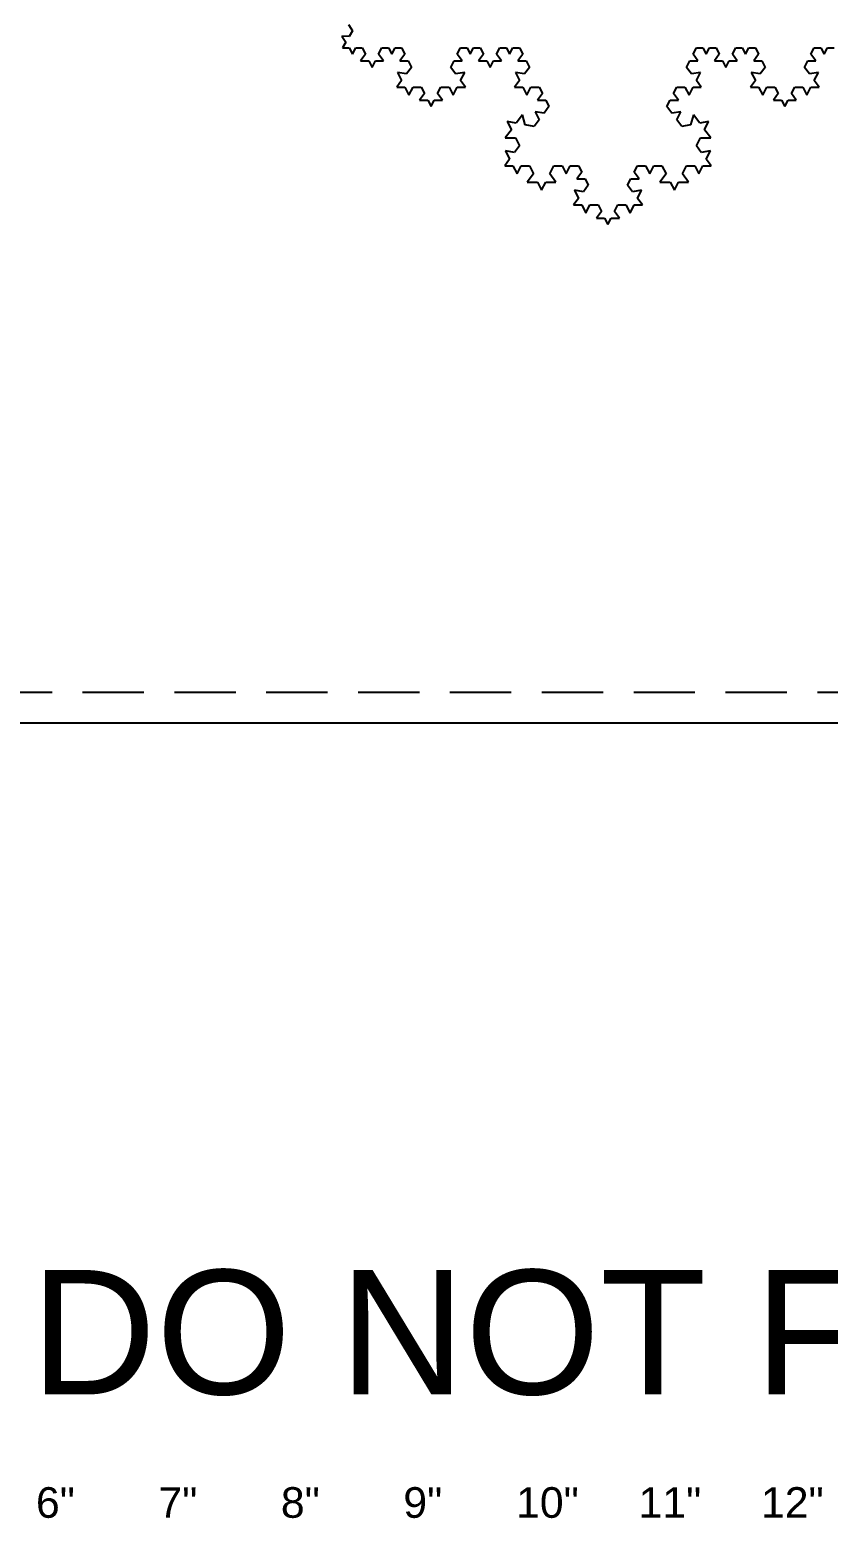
# Model space of a CAD drawing. Header units: inches. Extents: x 15 to 91, y 8 to 301.
# Drawn here: x 42.96 to 49.48, y 233.04 to 245.2 of the extents above; entities that cross this region are included whole.
import ezdxf

# ---------------------------------------------------------------- set-up
doc = ezdxf.new("R2010")
doc.units = ezdxf.units.IN
doc.header["$MEASUREMENT"] = 0
doc.linetypes.add('DASHED', pattern=[0.75, 0.5, -0.25])
doc.layers.get('Defpoints').update_dxf_attribs({"true_color": 0x000000})
doc.layers.add('2 - Engrave - Shallow (VECTOR)', color=1, linetype='Continuous', true_color=0xff0000)

msp = doc.modelspace()

# ---------------------------------------------------------------- linework, layer by layer
at = {"layer": '2 - Engrave - Shallow (VECTOR)'}
for p, q in [((45.56, 245.241), (45.593, 245.191)), ((45.567, 245.145), (45.507, 245.148)), ((45.507, 245.148), (45.54, 245.098)), ((45.54, 245.098), (45.513, 245.052)), ((45.593, 245.191), (45.567, 245.145)), ((45.513, 245.052), (45.567, 245.052)), ((45.567, 245.052), (45.593, 244.999)), ((45.593, 244.999), (45.62, 245.052)), ((45.62, 245.052), (45.674, 245.052)), ((45.7, 244.999), (45.66, 244.945)), ((45.674, 245.052), (45.7, 244.999)), ((45.807, 244.999), (45.834, 245.052)), ((45.848, 244.945), (45.807, 244.999)), ((45.834, 245.052), (45.888, 245.052)), ((45.888, 245.052), (45.914, 244.999)), ((45.914, 244.999), (45.941, 245.052)), ((45.941, 245.052), (45.995, 245.052)), ((46.021, 244.999), (45.981, 244.945)), ((45.995, 245.052), (46.021, 244.999)), ((46.449, 244.999), (46.476, 245.052)), ((46.49, 244.945), (46.449, 244.999)), ((46.476, 245.052), (46.53, 245.052)), ((46.53, 245.052), (46.556, 244.999)), ((46.556, 244.999), (46.583, 245.052)), ((46.583, 245.052), (46.637, 245.052)), ((46.663, 244.999), (46.623, 244.945)), ((46.637, 245.052), (46.663, 244.999)), ((46.77, 244.999), (46.797, 245.052)), ((46.81, 244.945), (46.77, 244.999)), ((46.797, 245.052), (46.851, 245.052)), ((46.851, 245.052), (46.877, 244.999)), ((46.877, 244.999), (46.904, 245.052)), ((46.904, 245.052), (46.958, 245.052)), ((46.984, 244.999), (46.944, 244.945)), ((46.958, 245.052), (46.984, 244.999)), ((48.375, 244.999), (48.402, 245.052)), ((48.415, 244.945), (48.375, 244.999)), ((48.402, 245.052), (48.456, 245.052)), ((48.456, 245.052), (48.482, 244.999)), ((48.482, 244.999), (48.509, 245.052)), ((48.509, 245.052), (48.563, 245.052)), ((48.589, 244.999), (48.549, 244.945)), ((48.563, 245.052), (48.589, 244.999)), ((48.696, 244.999), (48.723, 245.052)), ((48.736, 244.945), (48.696, 244.999)), ((48.723, 245.052), (48.777, 245.052)), ((48.777, 245.052), (48.803, 244.999)), ((48.803, 244.999), (48.83, 245.052)), ((48.83, 245.052), (48.884, 245.052)), ((48.91, 244.999), (48.87, 244.945)), ((48.884, 245.052), (48.91, 244.999)), ((49.338, 244.999), (49.365, 245.052)), ((49.378, 244.945), (49.338, 244.999)), ((49.365, 245.052), (49.419, 245.052)), ((49.419, 245.052), (49.445, 244.999)), ((49.445, 244.999), (49.472, 245.052)), ((49.472, 245.052), (49.526, 245.052)), ((45.66, 244.945), (45.727, 244.945)), ((45.727, 244.945), (45.754, 244.892)), ((45.754, 244.892), (45.781, 244.945)), ((45.781, 244.945), (45.848, 244.945)), ((46.035, 244.838), (45.961, 244.851)), ((45.961, 244.851), (45.995, 244.785)), ((45.981, 244.945), (46.048, 244.945)), ((46.075, 244.892), (46.035, 244.838)), ((46.048, 244.945), (46.075, 244.892)), ((46.396, 244.892), (46.423, 244.945)), ((46.436, 244.838), (46.396, 244.892)), ((46.423, 244.945), (46.49, 244.945)), ((46.51, 244.851), (46.436, 244.838)), ((46.476, 244.785), (46.51, 244.851)), ((46.623, 244.945), (46.69, 244.945)), ((46.69, 244.945), (46.717, 244.892)), ((46.717, 244.892), (46.744, 244.945)), ((46.744, 244.945), (46.81, 244.945)), ((46.998, 244.838), (46.924, 244.851)), ((46.924, 244.851), (46.958, 244.785)), ((46.944, 244.945), (47.011, 244.945)), ((47.038, 244.892), (46.998, 244.838)), ((47.011, 244.945), (47.038, 244.892)), ((48.322, 244.892), (48.349, 244.945)), ((48.362, 244.838), (48.322, 244.892)), ((48.349, 244.945), (48.415, 244.945)), ((48.435, 244.851), (48.362, 244.838)), ((48.402, 244.785), (48.435, 244.851)), ((48.549, 244.945), (48.616, 244.945)), ((48.616, 244.945), (48.643, 244.892)), ((48.643, 244.892), (48.67, 244.945)), ((48.67, 244.945), (48.736, 244.945)), ((48.924, 244.838), (48.85, 244.851)), ((48.85, 244.851), (48.884, 244.785)), ((48.87, 244.945), (48.937, 244.945)), ((48.964, 244.892), (48.924, 244.838)), ((48.937, 244.945), (48.964, 244.892)), ((49.285, 244.892), (49.312, 244.945)), ((49.325, 244.838), (49.285, 244.892)), ((49.312, 244.945), (49.378, 244.945)), ((49.398, 244.851), (49.325, 244.838)), ((49.365, 244.785), (49.398, 244.851)), ((45.995, 244.785), (45.955, 244.731)), ((45.955, 244.731), (46.021, 244.731)), ((46.021, 244.731), (46.055, 244.664)), ((46.055, 244.664), (46.088, 244.731)), ((46.088, 244.731), (46.155, 244.731)), ((46.155, 244.731), (46.182, 244.678)), ((46.289, 244.678), (46.316, 244.731)), ((46.316, 244.731), (46.383, 244.731)), ((46.383, 244.731), (46.416, 244.664)), ((46.416, 244.664), (46.449, 244.731)), ((46.449, 244.731), (46.516, 244.731)), ((46.516, 244.731), (46.476, 244.785)), ((46.958, 244.785), (46.917, 244.731)), ((46.917, 244.731), (46.984, 244.731)), ((46.984, 244.731), (47.018, 244.664)), ((47.018, 244.664), (47.051, 244.731)), ((47.051, 244.731), (47.118, 244.731)), ((47.118, 244.731), (47.145, 244.678)), ((48.215, 244.678), (48.242, 244.731)), ((48.242, 244.731), (48.308, 244.731)), ((48.308, 244.731), (48.342, 244.664)), ((48.342, 244.664), (48.375, 244.731)), ((48.375, 244.731), (48.442, 244.731)), ((48.442, 244.731), (48.402, 244.785)), ((48.884, 244.785), (48.843, 244.731)), ((48.843, 244.731), (48.91, 244.731)), ((48.91, 244.731), (48.944, 244.664)), ((48.944, 244.664), (48.977, 244.731)), ((48.977, 244.731), (49.044, 244.731)), ((49.044, 244.731), (49.071, 244.678)), ((49.178, 244.678), (49.205, 244.731)), ((49.205, 244.731), (49.271, 244.731)), ((49.271, 244.731), (49.305, 244.664)), ((49.305, 244.664), (49.338, 244.731)), ((49.338, 244.731), (49.405, 244.731)), ((49.405, 244.731), (49.365, 244.785)), ((46.182, 244.678), (46.142, 244.624)), ((46.142, 244.624), (46.209, 244.624)), ((46.209, 244.624), (46.235, 244.571)), ((46.235, 244.571), (46.262, 244.624)), ((46.262, 244.624), (46.329, 244.624)), ((46.329, 244.624), (46.289, 244.678)), ((47.145, 244.678), (47.105, 244.624)), ((47.105, 244.624), (47.172, 244.624)), ((47.172, 244.624), (47.198, 244.571)), ((48.161, 244.571), (48.188, 244.624)), ((48.188, 244.624), (48.255, 244.624)), ((48.255, 244.624), (48.215, 244.678)), ((49.071, 244.678), (49.031, 244.624)), ((49.031, 244.624), (49.098, 244.624)), ((49.098, 244.624), (49.124, 244.571)), ((49.124, 244.571), (49.151, 244.624)), ((49.151, 244.624), (49.218, 244.624)), ((49.218, 244.624), (49.178, 244.678)), ((46.981, 244.504), (46.931, 244.437)), ((47.004, 244.423), (46.981, 244.504)), ((47.158, 244.517), (47.085, 244.53)), ((47.085, 244.53), (47.118, 244.464)), ((47.198, 244.571), (47.158, 244.517)), ((48.201, 244.517), (48.161, 244.571)), ((48.275, 244.53), (48.201, 244.517)), ((48.242, 244.464), (48.275, 244.53)), ((48.379, 244.504), (48.355, 244.423)), ((48.429, 244.437), (48.379, 244.504)), ((46.891, 244.383), (46.841, 244.316)), ((46.931, 244.437), (46.857, 244.45)), ((46.857, 244.45), (46.891, 244.383)), ((47.078, 244.41), (47.004, 244.423)), ((47.118, 244.464), (47.078, 244.41)), ((48.282, 244.41), (48.242, 244.464)), ((48.355, 244.423), (48.282, 244.41)), ((48.502, 244.45), (48.429, 244.437)), ((48.469, 244.383), (48.502, 244.45)), ((48.519, 244.316), (48.469, 244.383)), ((46.841, 244.316), (46.924, 244.316)), ((46.958, 244.25), (46.917, 244.196)), ((46.924, 244.316), (46.958, 244.25)), ((48.402, 244.25), (48.435, 244.316)), ((48.442, 244.196), (48.402, 244.25)), ((48.435, 244.316), (48.519, 244.316)), ((46.877, 244.143), (46.837, 244.089)), ((46.917, 244.196), (46.844, 244.209)), ((46.844, 244.209), (46.877, 244.143)), ((48.516, 244.209), (48.442, 244.196)), ((48.482, 244.143), (48.516, 244.209)), ((48.522, 244.089), (48.482, 244.143)), ((46.837, 244.089), (46.904, 244.089)), ((46.904, 244.089), (46.938, 244.022)), ((46.938, 244.022), (46.971, 244.089)), ((46.971, 244.089), (47.038, 244.089)), ((47.071, 244.022), (47.021, 243.955)), ((47.038, 244.089), (47.071, 244.022)), ((47.205, 244.022), (47.238, 244.089)), ((47.255, 243.955), (47.205, 244.022)), ((47.238, 244.089), (47.305, 244.089)), ((47.305, 244.089), (47.339, 244.022)), ((47.339, 244.022), (47.372, 244.089)), ((47.372, 244.089), (47.439, 244.089)), ((47.466, 244.036), (47.426, 243.982)), ((47.426, 243.982), (47.493, 243.982)), ((47.439, 244.089), (47.466, 244.036)), ((47.493, 243.982), (47.519, 243.929)), ((47.84, 243.929), (47.867, 243.982)), ((47.867, 243.982), (47.934, 243.982)), ((47.894, 244.036), (47.921, 244.089)), ((47.934, 243.982), (47.894, 244.036)), ((47.921, 244.089), (47.987, 244.089)), ((47.987, 244.089), (48.021, 244.022)), ((48.021, 244.022), (48.054, 244.089)), ((48.054, 244.089), (48.121, 244.089)), ((48.155, 244.022), (48.104, 243.955)), ((48.121, 244.089), (48.155, 244.022)), ((48.288, 244.022), (48.322, 244.089)), ((48.339, 243.955), (48.288, 244.022)), ((48.322, 244.089), (48.389, 244.089)), ((48.389, 244.089), (48.422, 244.022)), ((48.422, 244.022), (48.456, 244.089)), ((48.456, 244.089), (48.522, 244.089)), ((47.021, 243.955), (47.105, 243.955)), ((47.105, 243.955), (47.138, 243.889)), ((47.138, 243.889), (47.172, 243.955)), ((47.172, 243.955), (47.255, 243.955)), ((47.479, 243.875), (47.406, 243.889)), ((47.406, 243.889), (47.439, 243.822)), ((47.519, 243.929), (47.479, 243.875)), ((47.88, 243.875), (47.84, 243.929)), ((47.954, 243.889), (47.88, 243.875)), ((47.921, 243.822), (47.954, 243.889)), ((48.104, 243.955), (48.188, 243.955)), ((48.188, 243.955), (48.222, 243.889)), ((48.222, 243.889), (48.255, 243.955)), ((48.255, 243.955), (48.339, 243.955)), ((47.439, 243.822), (47.399, 243.768)), ((47.399, 243.768), (47.466, 243.768)), ((47.466, 243.768), (47.499, 243.701)), ((47.499, 243.701), (47.533, 243.768)), ((47.533, 243.768), (47.6, 243.768)), ((47.6, 243.768), (47.626, 243.715)), ((47.733, 243.715), (47.76, 243.768)), ((47.76, 243.768), (47.827, 243.768)), ((47.827, 243.768), (47.86, 243.701)), ((47.86, 243.701), (47.894, 243.768)), ((47.894, 243.768), (47.961, 243.768)), ((47.961, 243.768), (47.921, 243.822)), ((47.626, 243.715), (47.586, 243.661)), ((47.586, 243.661), (47.653, 243.661)), ((47.653, 243.661), (47.68, 243.608)), ((47.68, 243.608), (47.707, 243.661)), ((47.707, 243.661), (47.773, 243.661)), ((47.773, 243.661), (47.733, 243.715))]:
    msp.add_line(p, q, dxfattribs=at)
at = {"layer": 'Defpoints'}
msp.add_lwpolyline([(37.14, 239.539), (69.14, 239.539), (69.14, 257.539), (37.14, 257.539)], close=True, dxfattribs=at)
at = {"layer": 'Defpoints', "linetype": 'DASHED'}
msp.add_lwpolyline([(37.39, 239.789), (68.89, 239.789), (68.89, 257.289), (37.39, 257.289)], close=True, dxfattribs=at)

# ---------------------------------------------------------------- texts
at = {"layer": '2 - Engrave - Shallow (VECTOR)', "insert": (69.14, 235.07), "char_height": 1.01586, "width": 27.7709, "attachment_point": 3, "line_spacing_factor": 0.963855}
msp.add_mtext('\\fArial;DO NOT FORGET TO RUN OVERKILL!!!', dxfattribs=at)
at = {"layer": 'Defpoints', "char_height": 0.25, "attachment_point": 3, "line_spacing_factor": 0.963855}
for s, insert, width in [('\\fArial;6"', (43.327, 233.296), 0.5497), ('\\fArial;7"', (44.327, 233.296), 0.54669), ('\\fArial;8"', (45.327, 233.296), 0.54819), ('\\fArial;9"', (46.327, 233.296), 0.54819), ('\\fArial;10"', (47.442, 233.296), 0.7244), ('\\fArial;11"', (48.442, 233.296), 0.6988), ('\\fArial;12"', (49.442, 233.296), 0.7244)]:
    msp.add_mtext(s, dxfattribs=dict(at, insert=insert, width=width))

doc.saveas('drawing.dxf')
